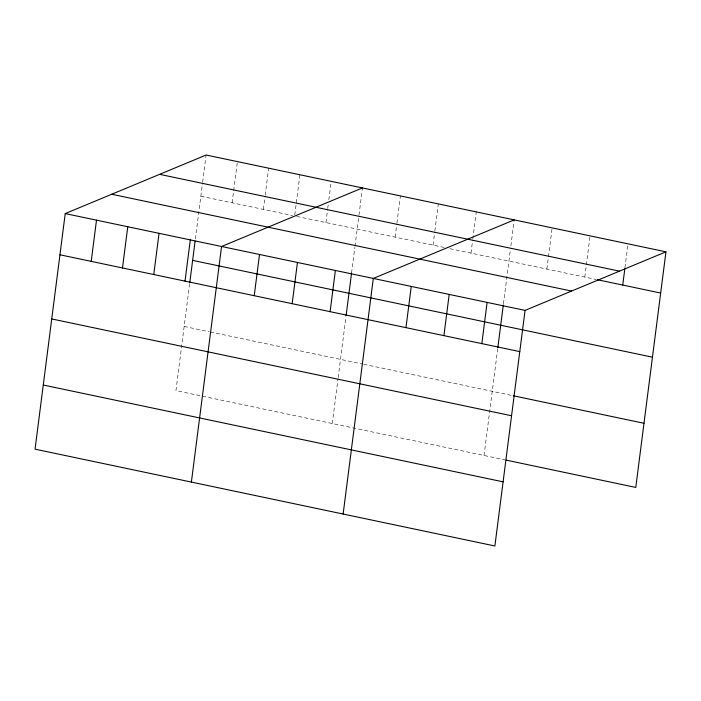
<?xml version="1.0" encoding="UTF-8"?>
<svg xmlns="http://www.w3.org/2000/svg" width="701" height="701" viewBox="0 0 701 701"><rect width="100%" height="100%" fill="white"/><g stroke="black" fill="none" stroke-linecap="round" stroke-linejoin="round"><path stroke-width="0.53" stroke-dasharray="3.5 2.63" d="M189.62 283.826L175.942 390.606L505.106 459.909M195.369 238.988L202.51 183.215M202.65 182.129L206.12 155.017M232.11 202.808L237.394 161.598M263.383 209.397L265.048 196.376M265.188 195.299L268.658 168.179M294.788 214.892L299.932 174.768M325.921 222.559L327.586 209.546M327.726 208.46L328.278 204.122M328.839 199.785L331.196 181.349M332.283 423.518L338.04 378.619M338.171 377.55L345.961 316.738M351.569 272.978L354.855 247.322M354.995 246.253L358.851 216.127M358.991 215.049L362.461 187.929M395.119 237.131L396.792 224.118M396.924 223.032L400.402 195.921M433.06 245.122L434.725 232.11M434.865 231.023L438.335 203.912M470.993 253.105L472.658 240.093M472.798 239.006L476.268 211.895M484.032 455.475L497.71 348.686M503.449 303.857L510.319 250.248M510.871 245.911L514.21 219.886M546.868 269.079L552.143 227.869M584.8 277.07L590.076 235.86M624.959 267.703L627.877 244.929M200.845 196.227L292.562 215.54M296.733 216.416L444.644 247.558M449.919 248.671L596.393 279.515M184.161 326.456L209.178 331.722M210.221 331.95L362.627 364.038M363.688 364.257L512.265 395.539"/><path stroke-width="1.05" d="M665.95 251.834L206.12 155.017L65.228 213.577L35.05 449.166L494.88 545.983L525.058 310.394L665.95 251.834L635.772 487.423L506.157 460.128M91.218 261.377L96.501 220.158M122.482 267.957L127.766 226.747M153.756 274.538L159.031 233.328M185.02 281.127L190.304 239.908M189.761 282.757L195.097 241.126M191.391 482.086L221.569 246.498L362.461 187.929M254.226 295.699L259.51 254.481M292.159 303.682L297.443 262.472M330.101 311.673L335.376 270.463M346.101 315.678L351.569 272.978M343.131 514.035L373.309 278.446L514.21 219.886M405.967 327.647L411.25 286.437M443.908 335.63L449.183 294.42M481.841 343.621L487.116 302.411M497.841 347.626L503.309 304.926M622.733 285.062L624.819 268.79M159.626 174.339L619.456 271.156M597.445 279.734L660.666 293.044M111.722 194.256L571.552 291.073M65.228 213.577L525.058 310.394M192.626 260.369L652.456 357.186M59.953 254.787L519.774 351.613M513.316 395.767L643.991 423.281M51.734 318.937L511.555 415.754M43.269 385.024L503.09 481.841"/></g></svg>
